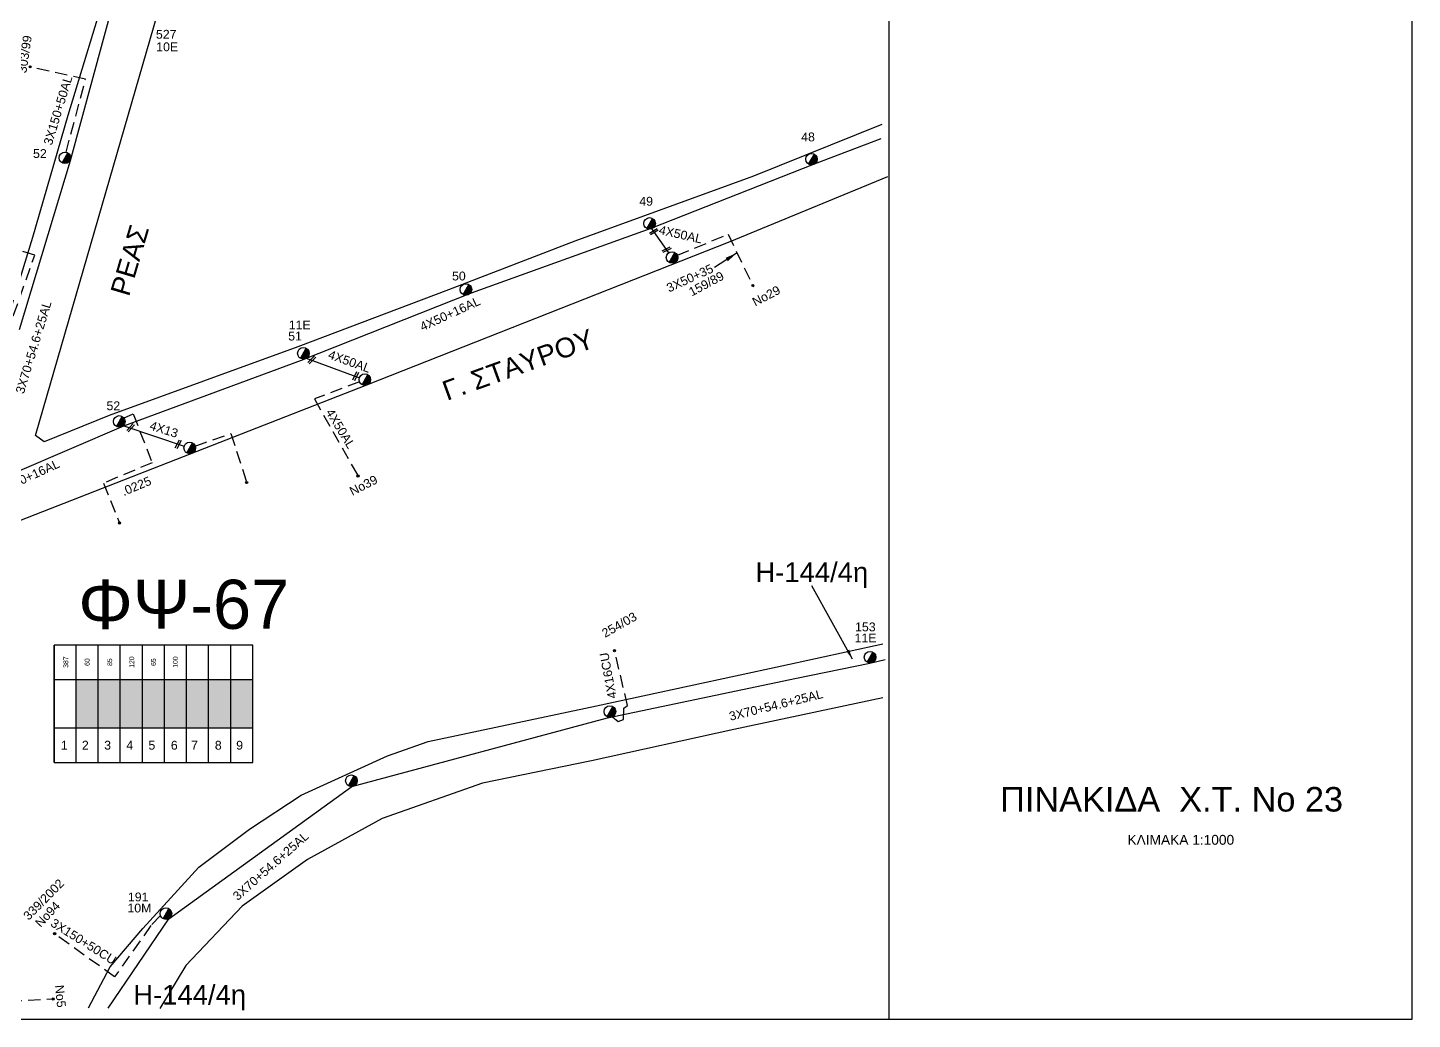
# Model space of a CAD drawing. Header units: millimetres. Extents: x 31 to 3826, y 22 to 1041.
# Drawn here: x 1914.8 to 2196.9, y 35.9 to 237.9 of the extents above; entities that cross this region are included whole.
import ezdxf
from ezdxf.enums import TextEntityAlignment as Align

# ---------------------------------------------------------------- set-up
doc = ezdxf.new("R2010")
doc.units = ezdxf.units.MM
doc.linetypes.add('DASHED', pattern=[19.05, 12.7, -6.35])
for name, color, linetype in [('Άγνωστα', 7, 'Continuous'), ('Ασφαλειοκιβώτια Χ.Τ 9 αναχωρήσεων', 7, 'Continuous'), ('Γυμνά εναέρια ΧΤ και ΦΟΠ (3Φ)   4x50+16AL', 7, 'Continuous'), ('Επιγραφές - Σχήματα', 7, 'Continuous'), ('Καλώδια ΧΤ   3x150+50AL', 7, 'DASHED'), ('Καλώδια ΧΤ   3x150+50CU', 7, 'DASHED'), ('Μηχανική τομή', 7, 'Continuous'), ('Στύλος ΦΜ', 7, 'Continuous'), ('Στύλος ΦΜ @ 1', 7, 'Continuous'), ('Συνδέσεις', 7, 'Continuous'), ('Συνεστραμμένα ΧΤ   3x70+54.6+25 AL', 7, 'SYN_LINE'), ('Υπόβαθρο ΔΕΗ', 7, 'Continuous'), ('Υπόγεια καλώδια Δικτύου ΧΤ και Παρ. ΧΤ - 3X150+70 AL', 7, 'DASHED'), ('Υπόγεια καλώδια Παροχών ΧΤ   4x16CU', 7, 'DASHED'), ('Υπόγεια καλώδια Παροχών ΧΤ   4x50AL', 7, 'DASHED')]:
    doc.layers.add(name, color=color, linetype=linetype)
doc.styles.get("Standard").update_dxf_attribs({"font": 'arial.ttf'})
doc.linetypes.add('SYN_LINE', pattern='A,0.5,-0.0001,["/\\/\\/\\/",Standard,S=0.1,R=0,X=0,Y=-0.05],-0.25', length=0.7501)
doc.dimstyles.new('ISO-25', dxfattribs={"dimtxt": 2.5, "dimasz": 2.5, "dimexe": 1.25, "dimexo": 0.625, "dimtad": 1, "dimtxsty": 'Standard', "dimcen": 2.5, "dimadec": 0, "dimazin": 0, "dimtfac": 1, "dimtmove": 0, "dimatfit": 3, "dimfxl": 1, "dimarcsym": 0})

# ---------------------------------------------------------------- blocks, each defined once
blk = doc.blocks.new('ΥΠΑΡΧΩΝ ΤΣΙΜΕΝΤΕΝΙΟΣ ΣΤΥΛΟΣ')
at = {"layer": 'Στύλος ΦΜ'}
blk.add_hatch(color=7, dxfattribs=at).paths.add_polyline_path([(-1.29, -2.28, 0.574793), (2.62, 0, 0.268822), (1.3, 2.27)])
at = {"layer": 'Στύλος ΦΜ', "color": 7}
blk.add_line((-1.29, -2.28), (1.3, 2.27), dxfattribs=at)
blk.add_circle((0, 0), 2.62, dxfattribs=at)
at = {"layer": 'Στύλος ΦΜ', "flags": 4}
for tag, p in [('ΤΥΠΟΣ', (-4.91, 3.03)), ('ΑΡΙΘΜΟΣ', (-4.68, 8.05))]:
    blk.add_attdef(tag, p, '', height=4, dxfattribs=at)
blk = doc.blocks.new('ΜΗΧΑΝΙΚΗ ΤΟΜΗ')
at = {"layer": 'Μηχανική τομή', "ltscale": 40}
for p, q in [((-1.89, 0.78), (1.89, 0.78)), ((1.89, 0), (-1.89, 0))]:
    blk.add_line(p, q, dxfattribs=at)
blk = doc.blocks.new('_ΣΥΝΔΕΣΗ')
at = {"layer": 'Συνδέσεις', "linetype": 'SYN_LINE', "ltscale": 40}
blk.add_hatch(color=256, dxfattribs=at).paths.add_polyline_path([(0.5, -0.01, 1), (-0.5, -0.01, 1)])
at = {"layer": 'Συνδέσεις'}
blk.add_circle((0, -0.01), 0.5, dxfattribs=at)
blk = doc.blocks.new('ΑΣΦΑΛΕΙΟΚΙΒΩΤΙΟ ΥΠΟΣΤΑΘΜΟΥ 9 ΑΝΑΧΩΡΗΣΕΩΝ')
at = {"layer": 'Ασφαλειοκιβώτια Χ.Τ 9 αναχωρήσεων', "ltscale": 40}
for p, q in [((-23.8, 40.36), (24.02, 40.36)), ((-9.72, 40.36), (-9.72, -40.64)), ((9.94, 40.36), (9.94, -40.64)), ((-23.8, 31.36), (24.02, 31.36)), ((-23.8, 22.36), (24.02, 22.36)), ((-23.8, 13.36), (24.02, 13.36)), ((-23.8, 4.36), (24.02, 4.36)), ((-23.8, -4.64), (24.02, -4.64)), ((-23.8, -13.64), (24.02, -13.64)), ((-23.8, -22.64), (24.02, -22.64)), ((-23.8, -31.64), (24.02, -31.64))]:
    blk.add_line(p, q, dxfattribs=at)
at = {"layer": 'Ασφαλειοκιβώτια Χ.Τ 9 αναχωρήσεων'}
blk.add_lwpolyline([(-23.8, -40.64), (24.02, -40.64), (24.02, 40.36), (-23.8, 40.36)], close=True, dxfattribs=at)
for s, p in [('1', (-18.61, 37.57)), ('2', (-18.61, 29)), ('3', (-18.61, 19.93)), ('4', (-18.61, 10.91)), ('5', (-18.61, 1.89)), ('6', (-18.61, -7.24)), ('7', (-18.61, -15.48)), ('8', (-18.61, -25.17)), ('9', (-18.61, -33.86))]:
    blk.add_text(s, height=3.6, rotation=270, dxfattribs=at).set_placement(p)
at = {"layer": 'Ασφαλειοκιβώτια Χ.Τ 9 αναχωρήσεων', "ltscale": 40}
for tag, height, p in [('ΟΝΟΜΑ', 5, (-0.16, 44.31)), ('ΚΕΙΜΕΝΟ 1', 2, (17.06, 35.59)), ('ΚΕΙΜΕΝΟ 2', 2, (17.06, 26.88)), ('ΚΕΙΜΕΝΟ 3', 2, (17.06, 17.69)), ('ΚΕΙΜΕΝΟ 4', 2, (17.06, 8.71)), ('ΚΕΙΜΕΝΟ 5', 2, (17.06, -0.13)), ('ΚΕΙΜΕΝΟ 6', 2, (17.06, -9.05)), ('ΚΕΙΜΕΝΟ 7', 2, (17.06, -18.13)), ('ΚΕΙΜΕΝΟ 8', 2, (17.06, -26.85)), ('ΚΕΙΜΕΝΟ 9', 2, (17.06, -35.99)), ('ΣΧ', 2, (-0.1, -42.64))]:
    blk.add_attdef(tag, text='', height=height, dxfattribs=at).set_placement(p, align=Align.MIDDLE_CENTER)

msp = doc.modelspace()

# ---------------------------------------------------------------- hatches: boundary and pattern name
at = {"layer": 'Ασφαλειοκιβώτια Χ.Τ 9 αναχωρήσεων'}
for color, points in [(1, [(1924.69, 95.29), (1929.19, 95.29), (1929.19, 105.11), (1924.69, 105.11)]), (6, [(1929.19, 95.29), (1933.69, 95.29), (1933.69, 105.11), (1929.19, 105.11)]), (27, [(1933.69, 95.29), (1938.19, 95.29), (1938.19, 105.11), (1933.69, 105.11)]), (5, [(1938.19, 95.29), (1942.69, 95.29), (1942.69, 105.11), (1938.19, 105.11)]), (85, [(1942.69, 95.29), (1947.19, 95.29), (1947.19, 105.11), (1942.69, 105.11)]), (2, [(1947.19, 95.29), (1951.69, 95.29), (1951.69, 105.11), (1947.19, 105.11)]), (133, [(1951.69, 95.29), (1956.19, 95.29), (1956.19, 105.11), (1951.69, 105.11)]), (173, [(1956.19, 95.29), (1960.69, 95.29), (1960.69, 105.11), (1956.19, 105.11)])]:
    msp.add_hatch(color=color, dxfattribs=at).paths.add_polyline_path(points)

# ---------------------------------------------------------------- linework, layer by layer
at = {"layer": 'Άγνωστα', "color": 6, "linetype": 'DASHED', "ltscale": 0.2}
for points in [[(2047.19, 191.57), (2057.52, 195.86), (2062.69, 185.15)], [(1934.32, 158.37), (1936.32, 159.25), (1940.18, 149.28), (1930.27, 145.15), (1933.53, 137.02)], [(1948.95, 152.71), (1956.24, 155.26), (1959.34, 145.56)]]:
    msp.add_lwpolyline(points, dxfattribs=at)
at = {"layer": 'Άγνωστα', "color": 6}
msp.add_lwpolyline([(1934.39, 156.83), (1946.72, 152.69)], dxfattribs=at)
at = {"layer": 'Γυμνά εναέρια ΧΤ και ΦΟΠ (3Φ)   4x50+16AL', "color": 6}
msp.add_lwpolyline([(1901.12, 142.56), (1934.39, 156.83), (1970.61, 170.21), (2005.24, 183.9), (2041.85, 197.13), (2075.11, 210.21), (2088.73, 215.38)], dxfattribs=at)
at = {"layer": 'Επιγραφές - Σχήματα'}
msp.add_lwpolyline([(59.44, 35.9), (2090.36, 35.9), (2090.36, 1038.33), (59.44, 1038.33)], close=True, dxfattribs=at)
at = {"layer": 'Επιγραφές - Σχήματα', "ltscale": 10}
msp.add_lwpolyline([(2090.36, 35.9), (2196.94, 35.9), (2196.94, 1038.33), (2090.36, 1038.33)], dxfattribs=at)
at = {"layer": 'Καλώδια ΧΤ   3x150+50AL', "color": 173, "ltscale": 0.2}
msp.add_lwpolyline([(1922.65, 212.57), (1926.6, 227.44), (1915.32, 229.97)], dxfattribs=at)
at = {"layer": 'Καλώδια ΧΤ   3x150+50CU', "color": 2, "ltscale": 0.2}
msp.add_lwpolyline([(1941.89, 57.04), (1939.93, 54.98), (1932.52, 44.53), (1920.31, 53.35)], dxfattribs=at)
at = {"layer": 'Συνεστραμμένα ΧΤ   3x70+54.6+25 AL', "color": 173, "ltscale": 20}
for p, q in [((1923.53, 210.88), (1934.95, 252.84)), ((1913.13, 176.46), (1923.53, 210.88))]:
    msp.add_line(p, q, dxfattribs=at)
at = {"layer": 'Συνεστραμμένα ΧΤ   3x70+54.6+25 AL', "color": 2, "linetype": 'SYN_LINE', "ltscale": 20}
msp.add_lwpolyline([(1931.24, 38.15), (1943.56, 56.35), (1980.88, 83.32), (2032.95, 97.3), (2071.46, 105.42), (2086.4, 108.49), (2089.55, 109.19)], dxfattribs=at)
at = {"layer": 'Υπόβαθρο ΔΕΗ'}
for points in [[(1902.12, 150.7), (1915.88, 195.24), (1923.06, 220.09), (1931.42, 247.64), (1935.92, 264.12), (1940.93, 281.16), (1945.45, 296.7), (1949.4, 309.58), (1949.77, 312.09), (1949.53, 315.99), (1948.14, 319.31), (1946.06, 322.44), (1943, 324.23), (1940.27, 325.62), (1936.59, 325.86), (1933.66, 325.58), (1930.48, 324.23), (1926.34, 320.39), (1893.35, 291.47)], [(2088.83, 218.22), (2062.68, 207.71), (2026.31, 194.45), (2000.54, 184.5), (1969.85, 172.95), (1931.42, 158.94), (1918.17, 153.55), (1916.38, 154.87), (1942.11, 243.64), (1992.58, 264.12), (2027.09, 277.08), (2049.7, 286.42), (2052.7, 287.15), (2054.81, 287.05), (2056.16, 286.36), (2082.49, 264.12)], [(1908.33, 37.72), (1901.36, 132.91), (1983.9, 165.17), (2057.98, 194.39), (2090.09, 207.64)], [(1927.23, 38.26), (1931.61, 46.56), (1938.25, 54.4), (1949.72, 66.92), (1960.01, 74.66), (1970.57, 81.59), (1988.11, 89.61), (1996.41, 92.47), (2030.71, 99.74), (2068.49, 107.91), (2089.03, 112.43)], [(2089.03, 101.42), (2058.68, 94.94), (2029.67, 88.58), (2007.46, 84.04), (1987.07, 76.79), (1971.8, 68.47), (1958.52, 58.97), (1947.02, 46.86), (1941.74, 38.11)]]:
    msp.add_lwpolyline(points, dxfattribs=at)
at = {"layer": 'Υπόγεια καλώδια Δικτύου ΧΤ και Παρ. ΧΤ - 3X150+70 AL', "color": 1, "ltscale": 0.2}
msp.add_lwpolyline([(1906, 52.52), (1907.29, 39.41), (1920.01, 40.05)], dxfattribs=at)
at = {"layer": 'Υπόγεια καλώδια Παροχών ΧΤ   4x16CU', "color": 2, "ltscale": 0.2}
msp.add_lwpolyline([(2034.01, 97.53), (2035.15, 96.58), (2036.23, 96.97), (2036.26, 99.32), (2037.06, 99.81), (2034.38, 111.02)], dxfattribs=at)
at = {"layer": 'Υπόγεια καλώδια Παροχών ΧΤ   4x50AL', "color": 173, "ltscale": 0.2}
msp.add_lwpolyline([(1910.71, 178.5), (1911.95, 179.38), (1916.25, 191.58), (1904.42, 195.14)], dxfattribs=at)
at = {"layer": 'Υπόγεια καλώδια Παροχών ΧΤ   4x50AL', "color": 6, "linetype": 'Continuous', "ltscale": 0.2}
for points in [[(2041.85, 197.13), (2045.42, 192.08)], [(1971.59, 170.6), (1982.41, 166.63)]]:
    msp.add_lwpolyline(points, dxfattribs=at)
at = {"layer": 'Υπόγεια καλώδια Παροχών ΧΤ   4x50AL', "color": 6, "ltscale": 0.2}
msp.add_lwpolyline([(1982.42, 165.81), (1973.23, 162.3), (1982.14, 146.59)], dxfattribs=at)

# ---------------------------------------------------------------- block references
at = {"layer": 'Ασφαλειοκιβώτια Χ.Τ 9 αναχωρήσεων'}
ref = msp.add_blockref('ΑΣΦΑΛΕΙΟΚΙΒΩΤΙΟ ΥΠΟΣΤΑΘΜΟΥ 9 ΑΝΑΧΩΡΗΣΕΩΝ', (1940.37, 100.15), dxfattribs=dict(at, xscale=0.5, yscale=0.5, zscale=0.5, rotation=90))
ref.add_attrib('ΚΕΙΜΕΝΟ 2', '60', dxfattribs={"ltscale": 40, "height": 1, "rotation": 90}).set_placement((1926.93, 108.68), align=Align.MIDDLE_CENTER)
ref.add_attrib('ΚΕΙΜΕΝΟ 1', '387', dxfattribs={"ltscale": 40, "height": 1, "rotation": 90}).set_placement((1922.58, 108.68), align=Align.MIDDLE_CENTER)
ref.add_attrib('ΚΕΙΜΕΝΟ 3', '85', dxfattribs={"ltscale": 40, "height": 1, "rotation": 90}).set_placement((1931.53, 108.68), align=Align.MIDDLE_CENTER)
ref.add_attrib('ΚΕΙΜΕΝΟ 4', '120', dxfattribs={"ltscale": 40, "height": 1, "rotation": 90}).set_placement((1936.02, 108.68), align=Align.MIDDLE_CENTER)
ref.add_attrib('ΚΕΙΜΕΝΟ 5', '65', dxfattribs={"ltscale": 40, "height": 1, "rotation": 90}).set_placement((1940.44, 108.68), align=Align.MIDDLE_CENTER)
ref.add_attrib('ΚΕΙΜΕΝΟ 6', '100', dxfattribs={"ltscale": 40, "height": 1, "rotation": 90}).set_placement((1944.9, 108.68), align=Align.MIDDLE_CENTER)
at = {"layer": 'Μηχανική τομή'}
for p, xscale, yscale, zscale, rotation in [((2042.5, 196.21), 0.499999999999938, 0.499999999999938, 0.499999999999938, 31.28181385910572), ((2045.09, 192.55), 0.4999999999999896, 0.4999999999999896, 0.4999999999999896, 27.0334369877076), ((1972.86, 170.14), 0.4999999999999902, 0.4999999999999902, 0.4999999999999902, 44.7708418936522), ((1981.81, 166.85), 0.4999999999998974, 0.4999999999998974, 0.4999999999998974, 64.58937689927771), ((1935.95, 156.3), 0.4999999999999459, 0.4999999999999459, 0.4999999999999459, 48.62650479587018), ((1945.66, 152.98), 0.4999999999999438, 0.4999999999999438, 0.4999999999999438, 63.26851317950343)]:
    msp.add_blockref('ΜΗΧΑΝΙΚΗ ΤΟΜΗ', p, dxfattribs=dict(at, xscale=xscale, yscale=yscale, zscale=zscale, rotation=rotation))
at = {"layer": 'Στύλος ΦΜ @ 1', "ltscale": 40}
ref = msp.add_blockref('ΥΠΑΡΧΩΝ ΤΣΙΜΕΝΤΕΝΙΟΣ ΣΤΥΛΟΣ', (1942.18, 244.57), dxfattribs=dict(at, xscale=0.4499999999998181, yscale=0.4499999999998181, zscale=0.4499999999998181))
ref.add_attrib('ΤΥΠΟΣ', '10Ε', (1941.01, 233.15), dxfattribs={"layer": 'Στύλος ΦΜ', "height": 1.8, "flags": 4})
ref.add_attrib('ΑΡΙΘΜΟΣ', '527', (1940.95, 235.7), dxfattribs={"layer": 'Στύλος ΦΜ', "height": 1.8, "flags": 4})
ref = msp.add_blockref('ΥΠΑΡΧΩΝ ΤΣΙΜΕΝΤΕΝΙΟΣ ΣΤΥΛΟΣ', (2074.52, 211.16), dxfattribs=dict(at, xscale=0.4499999999998181, yscale=0.4499999999998181, zscale=0.4499999999998181))
ref.add_attrib('ΑΡΙΘΜΟΣ', '48', (2072.42, 214.79), dxfattribs={"layer": 'Στύλος ΦΜ', "height": 1.8, "flags": 4})
ref = msp.add_blockref('ΥΠΑΡΧΩΝ ΤΣΙΜΕΝΤΕΝΙΟΣ ΣΤΥΛΟΣ', (1922.41, 211.42), dxfattribs=dict(at, xscale=0.4499999999998181, yscale=0.4499999999998181, zscale=0.4499999999998181))
ref.add_attrib('ΤΥΠΟΣ', '52', (1915.91, 211.4), dxfattribs={"layer": 'Στύλος ΦΜ', "height": 1.8, "flags": 4})
ref = msp.add_blockref('ΥΠΑΡΧΩΝ ΤΣΙΜΕΝΤΕΝΙΟΣ ΣΤΥΛΟΣ', (2041.54, 198.06), dxfattribs=dict(at, xscale=0.4499999999998181, yscale=0.4499999999998181, zscale=0.4499999999998181))
ref.add_attrib('ΑΡΙΘΜΟΣ', '49', (2039.43, 201.68), dxfattribs={"layer": 'Στύλος ΦΜ', "height": 1.8, "flags": 4})
at = {"layer": 'Στύλος ΦΜ @ 1', "ltscale": 40, "xscale": 0.4499999999998181, "yscale": 0.4499999999998181, "zscale": 0.4499999999998181}
for p in [(2046.11, 191.12), (1983.52, 166.23), (1947.84, 152.32), (2033.45, 98.6), (1980.77, 84.52)]:
    msp.add_blockref('ΥΠΑΡΧΩΝ ΤΣΙΜΕΝΤΕΝΙΟΣ ΣΤΥΛΟΣ', p, dxfattribs=at)
at = {"layer": 'Στύλος ΦΜ @ 1', "ltscale": 40}
ref = msp.add_blockref('ΥΠΑΡΧΩΝ ΤΣΙΜΕΝΤΕΝΙΟΣ ΣΤΥΛΟΣ', (2004.11, 184.61), dxfattribs=dict(at, xscale=0.4499999999998181, yscale=0.4499999999998181, zscale=0.4499999999998181))
ref.add_attrib('ΤΥΠΟΣ', '50', (2001.28, 186.45), dxfattribs={"layer": 'Στύλος ΦΜ', "height": 1.8, "flags": 4})
ref = msp.add_blockref('ΥΠΑΡΧΩΝ ΤΣΙΜΕΝΤΕΝΙΟΣ ΣΤΥΛΟΣ', (1971, 171.6), dxfattribs=dict(at, xscale=0.4499999999998181, yscale=0.4499999999998181, zscale=0.4499999999998181))
ref.add_attrib('ΤΥΠΟΣ', '51', (1967.9, 174.21), dxfattribs={"layer": 'Στύλος ΦΜ', "height": 1.8, "flags": 4})
ref.add_attrib('ΑΡΙΘΜΟΣ', '11E', (1968.01, 176.47), dxfattribs={"layer": 'Στύλος ΦΜ', "height": 1.8, "flags": 4})
ref = msp.add_blockref('ΥΠΑΡΧΩΝ ΤΣΙΜΕΝΤΕΝΙΟΣ ΣΤΥΛΟΣ', (1933.48, 157.72), dxfattribs=dict(at, xscale=0.4499999999998181, yscale=0.4499999999998181, zscale=0.4499999999998181))
ref.add_attrib('ΤΥΠΟΣ', '52', (1930.88, 160.01), dxfattribs={"layer": 'Στύλος ΦΜ', "height": 1.8, "flags": 4})
ref = msp.add_blockref('ΥΠΑΡΧΩΝ ΤΣΙΜΕΝΤΕΝΙΟΣ ΣΤΥΛΟΣ', (2086.45, 109.69), dxfattribs=dict(at, xscale=0.4499999999998181, yscale=0.4499999999998181, zscale=0.4499999999998181))
ref.add_attrib('ΤΥΠΟΣ', '11E', (2083.3, 112.69), dxfattribs={"layer": 'Στύλος ΦΜ', "height": 1.8, "flags": 4})
ref.add_attrib('ΑΡΙΘΜΟΣ', '153', (2083.4, 114.95), dxfattribs={"layer": 'Στύλος ΦΜ', "height": 1.8, "flags": 4})
ref = msp.add_blockref('ΥΠΑΡΧΩΝ ΤΣΙΜΕΝΤΕΝΙΟΣ ΣΤΥΛΟΣ', (1943, 57.43), dxfattribs=dict(at, xscale=0.4499999999998181, yscale=0.4499999999998181, zscale=0.4499999999998181))
ref.add_attrib('ΤΥΠΟΣ', '10M', (1935.14, 57.67), dxfattribs={"layer": 'Στύλος ΦΜ', "height": 1.8, "flags": 4})
ref.add_attrib('ΑΡΙΘΜΟΣ', '191', (1935.24, 59.93), dxfattribs={"layer": 'Στύλος ΦΜ', "height": 1.8, "flags": 4})
at = {"layer": 'Συνδέσεις', "xscale": 0.4499999999998181, "yscale": 0.4499999999998181, "zscale": 0.4499999999998181}
for p in [(1915.32, 229.97), (2062.56, 185.43), (1982.14, 146.59), (1959.42, 145.29), (1933.53, 137.02), (2034.38, 111.02), (1920.31, 53.35), (1920.01, 40.05)]:
    msp.add_blockref('_ΣΥΝΔΕΣΗ', p, dxfattribs=at)

# ---------------------------------------------------------------- texts
at = {"layer": 'Άγνωστα', "color": 7, "char_height": 1.8, "width": 168.3718, "attachment_point": 1}
for s, insert, rotation in [('3X50+35', (2044.76, 185.62), 24.7084), ('4X13', (1940.05, 157.84), 342.4313), ('.0225', (1933.71, 144.17), 22.658)]:
    msp.add_mtext(s, dxfattribs=dict(at, insert=insert, rotation=rotation))
at = {"layer": 'Γυμνά εναέρια ΧΤ και ΦΟΠ (3Φ)   4x50+16AL', "color": 7, "char_height": 1.8, "width": 168.3718, "attachment_point": 1, "rotation": 24.7084}
for insert in [(1994.5, 177.71), (1908.78, 144.57)]:
    msp.add_mtext('4X50+16AL', dxfattribs=dict(at, insert=insert))
at = {"layer": 'Επιγραφές - Σχήματα', "color": 7, "char_height": 1.8, "width": 168.3718, "attachment_point": 1}
for s, insert, rotation in [('303/99', (1912.76, 228.87), 81.5105), ('159/89', (2049.28, 184.75), 28.2209), ('No29', (2062.22, 182.72), 27.4498), ('No39', (1980.15, 144.14), 27.0349), ('254/03', (2031.57, 115.16), 29.7209), ('339/2002', (1913.74, 57.22), 45.3013), ('No94', (1916.15, 55.74), 46.5882), ('No5', (1922.18, 42.99), 275.5253)]:
    msp.add_mtext(s, dxfattribs=dict(at, insert=insert, rotation=rotation))
at = {"layer": 'Επιγραφές - Σχήματα', "char_height": 4, "width": 157.7424, "attachment_point": 1}
for s, insert, rotation in [('ΡΕΑΣ', (1931.61, 184.13), 73.532), ('Γ. ΣΤΑΥΡΟΥ', (1998.88, 165.65), 19.9606)]:
    msp.add_mtext(s, dxfattribs=dict(at, insert=insert, rotation=rotation))
at = {"layer": 'Επιγραφές - Σχήματα', "attachment_point": 1}
for s, insert, char_height, width in [('\\A1;Η-144/4η', (2063.09, 129), 4, 157.7424), ('ΦΨ-67', (1925.11, 125.46), 10, 103.4348), ('\\A1;Η-144/4η', (1936.33, 42.9), 4, 157.7424)]:
    msp.add_mtext(s, dxfattribs=dict(at, insert=insert, char_height=char_height, width=width))
at = {"layer": 'Επιγραφές - Σχήματα', "ltscale": 10, "width": 78.759, "attachment_point": 1}
for s, insert, char_height in [('ΠΙΝΑΚΙΔΑ  Χ.Τ. Νο 23', (2112.96, 83.23), 5), ('ΚΛΙΜΑΚΑ 1:1000', (2138.9, 73.47), 2)]:
    msp.add_mtext(s, dxfattribs=dict(at, insert=insert, char_height=char_height))
at = {"layer": 'Καλώδια ΧΤ   3x150+50AL', "color": 7, "insert": (1918.01, 214.38), "char_height": 1.8, "width": 168.3718, "attachment_point": 1, "rotation": 73.1331}
msp.add_mtext('3X150+50AL', dxfattribs=at)
at = {"layer": 'Καλώδια ΧΤ   3x150+50CU', "color": 7, "insert": (1920.27, 56.56), "char_height": 1.8, "width": 168.3718, "attachment_point": 1, "rotation": 327.8133}
msp.add_mtext('3X150+50CU', dxfattribs=at)
at = {"layer": 'Συνεστραμμένα ΧΤ   3x70+54.6+25 AL', "color": 7}
for rotation, p in [(73.1416, (1914.03, 163.22)), (13.8269, (2058, 96.72)), (41.5256, (1957.6, 59.97))]:
    msp.add_text('3X70+54.6+25AL', height=1.8, rotation=rotation, dxfattribs=at).set_placement(p)
at = {"layer": 'Υπόγεια καλώδια Παροχών ΧΤ   4x16CU', "color": 7, "insert": (2033.07, 101.09), "char_height": 1.8, "width": 168.3718, "attachment_point": 1, "rotation": 100.557}
msp.add_mtext('4X16CU', dxfattribs=at)
at = {"layer": 'Υπόγεια καλώδια Παροχών ΧΤ   4x50AL', "color": 7, "char_height": 1.8, "width": 168.3718, "attachment_point": 1}
for insert, rotation in [((2043.7, 197.7), 347.2663), ((1976.48, 172.31), 340.2809), ((1977.01, 160.55), 301.404)]:
    msp.add_mtext('4X50AL', dxfattribs=dict(at, insert=insert, rotation=rotation))

# ---------------------------------------------------------------- leaders
at = {"layer": 'Επιγραφές - Σχήματα'}
msp.add_leader([(2059.35, 192.07), (2054.76, 189.09)], dimstyle='ISO-25', override={"dimgap": 0.625, "dimtad": 0}, dxfattribs=at)
at = {"layer": 'Επιγραφές - Σχήματα', "ltscale": 40}
msp.add_leader([(2082.88, 109.28), (2074.58, 124.24)], dimstyle='ISO-25', override={"dimasz": 2, "dimtad": 0}, dxfattribs=at)

doc.saveas('drawing.dxf')
